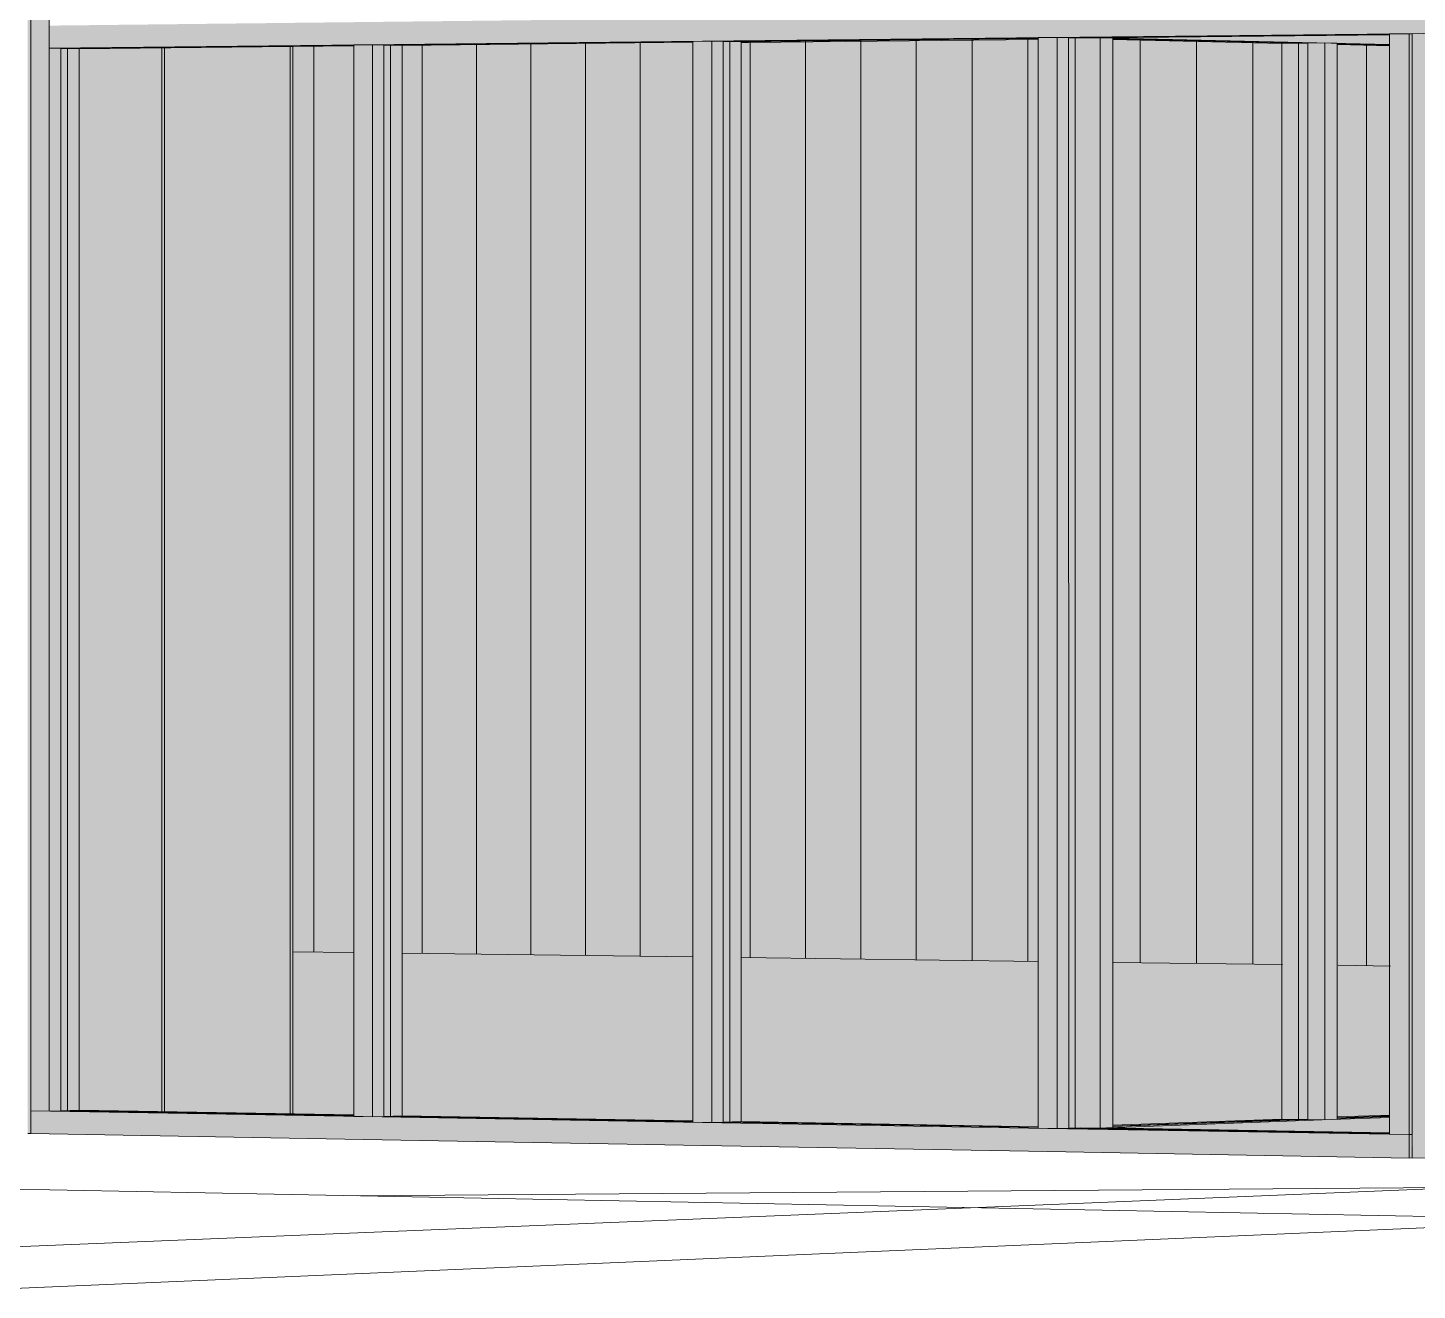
# Model space of a CAD drawing. Header units: inches. Extents: x 31155.6 to 31160.43, y 58.98 to 66.18.
# Drawn here: x 31156.1315 to 31156.1935, y 59.1293 to 59.1857 of the extents above; entities that cross this region are included whole.
import ezdxf

# ---------------------------------------------------------------- set-up
doc = ezdxf.new("R2010")
doc.units = ezdxf.units.IN
doc.header["$MEASUREMENT"] = 0
for name, color, linetype, lineweight in [('A-DOOR', 31, 'Continuous', 13), ('A-FLOR-OTLN', 90, 'Continuous', 9), ('A-GLAZ-CURT', 52, 'Continuous', 9), ('A-GLAZ-CWMG', 51, 'Continuous', 9), ('A-WALL-PATT', 111, 'Continuous', 13), ('Conc', 7, 'Continuous', 9), ('I-WALL', 2, 'Continuous', 13), ('L-SITE-WALL', 31, 'Continuous', 13), ('PAINT', 190, 'Continuous', 9), ('S-COLS', 52, 'Continuous', 9)]:
    doc.layers.add(name, color=color, linetype=linetype, lineweight=lineweight)

# ---------------------------------------------------------------- blocks, each defined once
blk = doc.blocks.new('FP_22-Looking North East')
at = {"layer": 'A-WALL-PATT', "lineweight": 9}
for p, q in [((31156.144269, 59.144435), (31156.144269, 59.184917)), ((31156.149098, 59.144372), (31156.149098, 59.184968)), ((31156.151522, 59.144341), (31156.151522, 59.184994)), ((31156.153954, 59.144309), (31156.153954, 59.18502)), ((31156.156393, 59.144277), (31156.156393, 59.185046)), ((31156.158838, 59.144246), (31156.158838, 59.185073)), ((31156.16375, 59.144182), (31156.16375, 59.185089)), ((31156.166216, 59.14415), (31156.166216, 59.18511)), ((31156.16869, 59.144118), (31156.16869, 59.185137)), ((31156.17117, 59.144086), (31156.17117, 59.185163)), ((31156.173658, 59.144053), (31156.173658, 59.18519)), ((31156.176152, 59.144021), (31156.176152, 59.185216)), ((31156.181163, 59.143956), (31156.181163, 59.185195)), ((31156.18368, 59.143923), (31156.18368, 59.185138)), ((31156.186203, 59.143891), (31156.186203, 59.18508)), ((31156.191272, 59.143825), (31156.191272, 59.184963))]:
    blk.add_line(p, q, dxfattribs=at)

msp = doc.modelspace()

# ---------------------------------------------------------------- hatches: boundary and pattern name
at = {"layer": 'A-DOOR'}
h = msp.add_hatch(color=256, dxfattribs=at)
h.paths.add_polyline_path([(31156.208865, 59.134963), (31156.208864, 59.185621), (31156.193319, 59.185453), (31156.193319, 59.136284), (31156.193357, 59.136278), (31156.193332, 59.135239), (31156.208865, 59.134963)], flags=0)
h.paths.add_polyline_path([(31156.207084, 59.137101), (31156.195072, 59.137301), (31156.195072, 59.183379), (31156.207083, 59.183493), (31156.207084, 59.145463)], flags=0)
at = {"layer": 'A-GLAZ-CURT', "transparency": 33554458}
for points in [[(31156.1923, 59.136321), (31156.1923, 59.185432), (31156.177974, 59.185278), (31156.177975, 59.136568), (31156.1923, 59.136321)], [(31156.146049, 59.137118), (31156.146049, 59.184937), (31156.132964, 59.184797), (31156.132964, 59.137343), (31156.141858, 59.13719)], [(31156.161194, 59.136857), (31156.161194, 59.185099), (31156.147396, 59.184951), (31156.147396, 59.137095), (31156.15934, 59.136889)], [(31156.176608, 59.136592), (31156.176608, 59.185264), (31156.16255, 59.185113), (31156.16255, 59.136834), (31156.176608, 59.136592)], [(31156.179954, 59.136635), (31156.188662, 59.136956), (31156.188662, 59.185038), (31156.179954, 59.185237), (31156.179954, 59.136955)]]:
    msp.add_hatch(color=256, dxfattribs=at).paths.add_polyline_path(points, flags=0)
h = msp.add_hatch(color=256, dxfattribs=at)
h.paths.add_polyline_path([(31156.189973, 59.137004), (31156.192305, 59.13709), (31156.192304, 59.184954), (31156.189972, 59.185008), (31156.189973, 59.137326)], flags=0)
h.paths.add_polyline_path([(31156.197506, 59.137282), (31156.198731, 59.137327), (31156.19873, 59.145458), (31156.198676, 59.145458), (31156.198676, 59.150253), (31156.19873, 59.150253), (31156.19873, 59.155048), (31156.198676, 59.155048), (31156.198676, 59.159843), (31156.19873, 59.159843), (31156.19873, 59.183402), (31156.195578, 59.183371), (31156.195579, 59.137314), (31156.196684, 59.137296)], flags=0)
at = {"layer": 'A-GLAZ-CWMG'}
for points in [[(31156.131627, 59.185304), (31156.132443, 59.185313), (31156.132444, 59.208422), (31156.131627, 59.208402), (31156.131627, 59.188614)], [(31156.192737, 59.185453), (31156.208722, 59.185625), (31156.208722, 59.18668), (31156.192737, 59.1865), (31156.192737, 59.186212)], [(31156.132443, 59.184808), (31156.146464, 59.184958), (31156.146464, 59.185977), (31156.132443, 59.185818)], [(31156.146464, 59.184958), (31156.161616, 59.18512), (31156.161616, 59.186148), (31156.146464, 59.185977)], [(31156.161616, 59.18512), (31156.177038, 59.185285), (31156.177038, 59.186322), (31156.161616, 59.186148)], [(31156.177038, 59.185285), (31156.192737, 59.185453), (31156.192737, 59.1865), (31156.177038, 59.186322), (31156.177038, 59.186213)], [(31156.189691, 59.185039), (31156.189691, 59.185379), (31156.18023, 59.185256), (31156.185561, 59.185134)], [(31156.192304, 59.184979), (31156.192304, 59.185407), (31156.189691, 59.185379), (31156.189691, 59.185039), (31156.189932, 59.185033)], [(31156.193176, 59.136278), (31156.193175, 59.185458), (31156.1923, 59.185449), (31156.1923, 59.136294)], [(31156.193176, 59.136278), (31156.193319, 59.136284), (31156.193319, 59.185455), (31156.193175, 59.185453), (31156.193176, 59.137301)], [(31156.132443, 59.137326), (31156.132443, 59.185313), (31156.131627, 59.185304), (31156.131627, 59.13734)], [(31156.132443, 59.137326), (31156.132964, 59.137343), (31156.132964, 59.184797), (31156.132443, 59.18478), (31156.132443, 59.13734)], [(31156.132964, 59.137343), (31156.133781, 59.137371), (31156.133781, 59.18478), (31156.132964, 59.18478), (31156.132964, 59.142814)], [(31156.146879, 59.137077), (31156.14688, 59.184963), (31156.146049, 59.184954), (31156.146049, 59.137091)], [(31156.146879, 59.137077), (31156.147396, 59.137095), (31156.147396, 59.184951), (31156.14688, 59.184958), (31156.146879, 59.137084)], [(31156.147396, 59.137095), (31156.148206, 59.137123), (31156.148206, 59.184934), (31156.147396, 59.184951), (31156.147396, 59.142815)], [(31156.162038, 59.136815), (31156.162038, 59.185125), (31156.161194, 59.185116), (31156.161194, 59.13683)], [(31156.162038, 59.136815), (31156.16255, 59.136834), (31156.16255, 59.185113), (31156.162038, 59.18512), (31156.162038, 59.136823)], [(31156.16255, 59.136834), (31156.163352, 59.136862), (31156.163352, 59.185096), (31156.16255, 59.185113), (31156.16255, 59.142816)], [(31156.177468, 59.136549), (31156.177468, 59.18529), (31156.176608, 59.185281), (31156.176608, 59.136564), (31156.17682, 59.13656)], [(31156.177468, 59.136549), (31156.177975, 59.136568), (31156.177974, 59.185278), (31156.177468, 59.185285), (31156.177468, 59.136557)], [(31156.177975, 59.136568), (31156.178516, 59.136588), (31156.178516, 59.185266), (31156.177974, 59.185278), (31156.177974, 59.145461)], [(31156.179377, 59.136573), (31156.179376, 59.185275), (31156.178516, 59.185266), (31156.178516, 59.136588)], [(31156.179377, 59.136573), (31156.179954, 59.136594), (31156.179953, 59.185262), (31156.179376, 59.185275), (31156.179377, 59.145461)], [(31156.187488, 59.185025), (31156.188319, 59.185045), (31156.179954, 59.185237), (31156.179954, 59.185197), (31156.185562, 59.185069)], [(31156.188662, 59.136956), (31156.188662, 59.185038), (31156.187488, 59.185025), (31156.187488, 59.136976)], [(31156.188662, 59.185038), (31156.188661, 59.185063), (31156.188319, 59.185045)], [(31156.18941, 59.136943), (31156.189409, 59.185045), (31156.188662, 59.185038), (31156.188662, 59.136956), (31156.188795, 59.136954)], [(31156.18941, 59.136943), (31156.189972, 59.136964), (31156.189972, 59.185032), (31156.189409, 59.185045), (31156.18941, 59.14546)], [(31156.192305, 59.184915), (31156.192304, 59.184954), (31156.189972, 59.185008), (31156.189973, 59.184968)], [(31156.192304, 59.184954), (31156.192304, 59.184979), (31156.189973, 59.185008)], [(31156.146464, 59.136065), (31156.146464, 59.137084), (31156.131627, 59.13734), (31156.131627, 59.13633), (31156.141858, 59.136148)], [(31156.161616, 59.135795), (31156.161616, 59.136823), (31156.146464, 59.137084), (31156.146464, 59.136065), (31156.15934, 59.135836)], [(31156.189691, 59.136407), (31156.189691, 59.136954), (31156.179629, 59.136582), (31156.181124, 59.136556)], [(31156.192304, 59.136361), (31156.192304, 59.13705), (31156.189691, 59.136954), (31156.189691, 59.136407), (31156.192304, 59.136361)], [(31156.177038, 59.13552), (31156.177038, 59.136557), (31156.161616, 59.136823), (31156.161616, 59.135795), (31156.17682, 59.135524)], [(31156.193176, 59.135232), (31156.193176, 59.136278), (31156.177038, 59.136557), (31156.177038, 59.13552)], [(31156.193176, 59.135232), (31156.193319, 59.135238), (31156.193319, 59.136284), (31156.193176, 59.136278), (31156.193176, 59.135238)]]:
    msp.add_hatch(color=256, dxfattribs=at).paths.add_polyline_path(points, flags=0)
at = {"layer": 'I-WALL'}
msp.add_hatch(color=256, dxfattribs=at).paths.add_polyline_path([(31156.163671, 59.185063), (31156.176613, 59.185201), (31156.176613, 59.185242), (31156.163353, 59.18507)], flags=0)
at = {"layer": 'L-SITE-WALL'}
h = msp.add_hatch(color=256, dxfattribs=at)
h.paths.add_polyline_path([(31156.131627, 59.209531), (31156.131627, 59.209412), (31156.132158, 59.209426), (31156.132158, 59.209504)], flags=0)
h.paths.add_polyline_path([(31156.131488, 59.136331), (31156.131627, 59.136335), (31156.131627, 59.209531), (31156.131488, 59.209538), (31156.131488, 59.137083)], flags=0)
h = msp.add_hatch(color=256, dxfattribs=at)
h.paths.add_polyline_path([(31156.134973, 59.13735), (31156.134974, 59.183819), (31156.134941, 59.183819), (31156.134941, 59.184792), (31156.133781, 59.18478), (31156.133781, 59.137371)], flags=0)
h.paths.add_polyline_path([(31156.133781, 59.186383), (31156.134941, 59.186396), (31156.134941, 59.187462), (31156.134974, 59.187462), (31156.134974, 59.208388), (31156.133781, 59.208338), (31156.133781, 59.186795)], flags=0)
at = {"layer": 'S-COLS'}
h = msp.add_hatch(color=256, dxfattribs=at)
h.paths.add_polyline_path([(31156.13747, 59.137307), (31156.13747, 59.184819), (31156.134974, 59.18478), (31156.134973, 59.13735), (31156.135606, 59.137339)], flags=0)
h.paths.add_polyline_path([(31156.134974, 59.186397), (31156.13747, 59.186426), (31156.13747, 59.208449), (31156.134974, 59.208388), (31156.134974, 59.187462)], flags=0)
h = msp.add_hatch(color=256, dxfattribs=at)
h.paths.add_polyline_path([(31156.137598, 59.137305), (31156.137598, 59.184821), (31156.13747, 59.184808), (31156.13747, 59.137307)], flags=0)
h.paths.add_polyline_path([(31156.13747, 59.186426), (31156.137598, 59.186427), (31156.137598, 59.208452), (31156.13747, 59.208449), (31156.13747, 59.187403)], flags=0)
h = msp.add_hatch(color=256, dxfattribs=at)
h.paths.add_polyline_path([(31156.143204, 59.137207), (31156.143204, 59.184882), (31156.141106, 59.184859), (31156.141106, 59.137243), (31156.141857, 59.13723)], flags=0)
h.paths.add_polyline_path([(31156.141857, 59.186478), (31156.143204, 59.186494), (31156.143204, 59.203918), (31156.141857, 59.203888), (31156.141857, 59.197341), (31156.141857, 59.197339), (31156.141857, 59.187403)], flags=0)
h = msp.add_hatch(color=256, dxfattribs=at)
h.paths.add_polyline_path([(31156.14333, 59.137205), (31156.14333, 59.184883), (31156.143204, 59.184882), (31156.143204, 59.137207)], flags=0)
h.paths.add_polyline_path([(31156.143204, 59.186494), (31156.14333, 59.186495), (31156.143331, 59.203921), (31156.143204, 59.203918), (31156.143204, 59.187403)], flags=0)
for points in [[(31156.140624, 59.137251), (31156.140624, 59.184854), (31156.137598, 59.184809), (31156.137598, 59.137304)], [(31156.141106, 59.137243), (31156.141106, 59.184859), (31156.140624, 59.184854), (31156.140624, 59.137251), (31156.141105, 59.137243)]]:
    msp.add_hatch(color=256, dxfattribs=at).paths.add_polyline_path(points, flags=0)

# ---------------------------------------------------------------- linework, layer by layer
at = {"layer": 'A-DOOR'}
for p, q in [((31156.193319, 59.135238), (31156.193319, 59.185455)), ((31156.208865, 59.13496), (31156.193319, 59.135238))]:
    msp.add_line(p, q, dxfattribs=at)
at = {"layer": 'A-FLOR-OTLN'}
for q in [(31156.146208, 59.133541), (31156.173594, 59.133012)]:
    msp.add_line((31156.195619, 59.133915), q, dxfattribs=at)
at = {"layer": 'A-GLAZ-CURT'}
for p, q in [((31156.1923, 59.185432), (31156.177974, 59.185278)), ((31156.178263, 59.185272), (31156.1923, 59.185422)), ((31156.146049, 59.184937), (31156.132964, 59.184797)), ((31156.132964, 59.184797), (31156.132964, 59.137343)), ((31156.133261, 59.184791), (31156.132964, 59.184797)), ((31156.133261, 59.184791), (31156.146049, 59.184927)), ((31156.133261, 59.137354), (31156.133261, 59.184791)), ((31156.161194, 59.185099), (31156.147396, 59.184951)), ((31156.147396, 59.184951), (31156.147396, 59.137095)), ((31156.14769, 59.184945), (31156.147396, 59.184951)), ((31156.14769, 59.184945), (31156.161194, 59.185089)), ((31156.14769, 59.137105), (31156.14769, 59.184945)), ((31156.176608, 59.185264), (31156.16255, 59.185113)), ((31156.16255, 59.185113), (31156.16255, 59.136834)), ((31156.162842, 59.185107), (31156.16255, 59.185113)), ((31156.162842, 59.185107), (31156.176608, 59.185254)), ((31156.162842, 59.136844), (31156.162842, 59.185107)), ((31156.177974, 59.185278), (31156.177975, 59.136568)), ((31156.178263, 59.185272), (31156.177974, 59.185278)), ((31156.178264, 59.136579), (31156.178263, 59.185272)), ((31156.188662, 59.185038), (31156.179954, 59.185237)), ((31156.179954, 59.185222), (31156.188235, 59.185033)), ((31156.188235, 59.185033), (31156.188662, 59.185038)), ((31156.188235, 59.185033), (31156.188235, 59.136963)), ((31156.188662, 59.136956), (31156.188662, 59.185038)), ((31156.192304, 59.184954), (31156.189972, 59.185008)), ((31156.189972, 59.184993), (31156.192304, 59.18494)), ((31156.132964, 59.137343), (31156.133261, 59.137354)), ((31156.132964, 59.137343), (31156.146049, 59.137118)), ((31156.146049, 59.137133), (31156.133261, 59.137354)), ((31156.147396, 59.137095), (31156.14769, 59.137105)), ((31156.147396, 59.137095), (31156.161194, 59.136857)), ((31156.161194, 59.136873), (31156.14769, 59.137105)), ((31156.188235, 59.136963), (31156.179954, 59.136658)), ((31156.179954, 59.136635), (31156.188662, 59.136956)), ((31156.188235, 59.136963), (31156.188662, 59.136956)), ((31156.192305, 59.137113), (31156.189973, 59.137027)), ((31156.189973, 59.137004), (31156.192305, 59.13709)), ((31156.16255, 59.136834), (31156.162842, 59.136844)), ((31156.16255, 59.136834), (31156.176608, 59.136592)), ((31156.176608, 59.136607), (31156.162842, 59.136844)), ((31156.177975, 59.136568), (31156.178264, 59.136579)), ((31156.177975, 59.136568), (31156.1923, 59.136321)), ((31156.1923, 59.136337), (31156.178264, 59.136579))]:
    msp.add_line(p, q, dxfattribs=at)
at = {"layer": 'A-GLAZ-CWMG'}
for p, q in [((31156.131627, 59.208402), (31156.131627, 59.185304)), ((31156.132443, 59.185313), (31156.132444, 59.208422)), ((31156.132443, 59.184808), (31156.132443, 59.185818)), ((31156.177038, 59.185285), (31156.192737, 59.185453)), ((31156.179629, 59.185269), (31156.1923, 59.185405)), ((31156.1923, 59.185449), (31156.193175, 59.185458)), ((31156.1923, 59.185449), (31156.1923, 59.136294)), ((31156.192737, 59.185453), (31156.208722, 59.185625)), ((31156.193175, 59.185458), (31156.193319, 59.185455)), ((31156.193176, 59.136278), (31156.193175, 59.185458)), ((31156.131627, 59.185304), (31156.131627, 59.13734)), ((31156.132443, 59.137326), (31156.132443, 59.185313)), ((31156.132443, 59.184808), (31156.146464, 59.184958)), ((31156.132964, 59.184797), (31156.132443, 59.184808)), ((31156.133781, 59.18478), (31156.132964, 59.184797)), ((31156.133781, 59.18478), (31156.146049, 59.184911)), ((31156.133781, 59.137371), (31156.133781, 59.184806)), ((31156.146049, 59.184954), (31156.14688, 59.184963)), ((31156.146049, 59.184954), (31156.146049, 59.137091)), ((31156.146464, 59.184958), (31156.161616, 59.18512)), ((31156.146879, 59.137077), (31156.14688, 59.184963)), ((31156.14688, 59.184963), (31156.147396, 59.184951)), ((31156.147396, 59.184951), (31156.148206, 59.184934)), ((31156.148206, 59.184934), (31156.161194, 59.185073)), ((31156.148206, 59.184934), (31156.148206, 59.137123)), ((31156.161194, 59.185116), (31156.162038, 59.185125)), ((31156.161194, 59.185116), (31156.161194, 59.13683)), ((31156.161616, 59.18512), (31156.177038, 59.185285)), ((31156.162038, 59.185125), (31156.16255, 59.185113)), ((31156.162038, 59.136815), (31156.162038, 59.185125)), ((31156.16255, 59.185113), (31156.163352, 59.185096)), ((31156.163352, 59.185096), (31156.176608, 59.185237)), ((31156.163352, 59.185096), (31156.163352, 59.136862)), ((31156.176608, 59.185281), (31156.177468, 59.18529)), ((31156.176608, 59.185281), (31156.176608, 59.136564)), ((31156.177468, 59.18529), (31156.177974, 59.185278)), ((31156.177468, 59.136549), (31156.177468, 59.18529)), ((31156.177974, 59.185278), (31156.178516, 59.185266)), ((31156.178516, 59.185266), (31156.179376, 59.185275)), ((31156.178516, 59.185266), (31156.179376, 59.185275)), ((31156.179376, 59.185275), (31156.189691, 59.185039)), ((31156.179376, 59.185275), (31156.179953, 59.185262)), ((31156.179376, 59.185275), (31156.179377, 59.136573)), ((31156.179954, 59.136594), (31156.179953, 59.185262)), ((31156.179954, 59.185197), (31156.187488, 59.185025)), ((31156.187488, 59.185025), (31156.188662, 59.185038)), ((31156.187488, 59.185025), (31156.187488, 59.136976)), ((31156.188662, 59.185038), (31156.189409, 59.185045)), ((31156.189409, 59.185045), (31156.189972, 59.185032)), ((31156.189409, 59.185045), (31156.18941, 59.136943)), ((31156.189691, 59.185039), (31156.192304, 59.184979)), ((31156.189972, 59.136964), (31156.189972, 59.185032)), ((31156.189973, 59.184968), (31156.192305, 59.184915)), ((31156.131627, 59.13633), (31156.131627, 59.13734)), ((31156.146464, 59.137084), (31156.131627, 59.13734)), ((31156.132443, 59.137326), (31156.131627, 59.13734)), ((31156.132964, 59.137343), (31156.132443, 59.137326)), ((31156.133781, 59.137371), (31156.132964, 59.137343)), ((31156.146049, 59.13716), (31156.133781, 59.137371)), ((31156.146879, 59.137077), (31156.146049, 59.137091)), ((31156.161616, 59.136823), (31156.146464, 59.137084)), ((31156.147396, 59.137095), (31156.146879, 59.137077)), ((31156.148206, 59.137123), (31156.147396, 59.137095)), ((31156.161194, 59.1369), (31156.148206, 59.137123)), ((31156.189691, 59.136954), (31156.179377, 59.136573)), ((31156.187488, 59.136976), (31156.179954, 59.136699)), ((31156.188662, 59.136956), (31156.187488, 59.136976)), ((31156.18941, 59.136943), (31156.188662, 59.136956)), ((31156.189972, 59.136964), (31156.18941, 59.136943)), ((31156.192304, 59.13705), (31156.189691, 59.136954)), ((31156.192305, 59.137153), (31156.189973, 59.137067)), ((31156.131627, 59.13633), (31156.146464, 59.136065)), ((31156.162038, 59.136815), (31156.161194, 59.13683)), ((31156.177038, 59.136557), (31156.161616, 59.136823)), ((31156.16255, 59.136834), (31156.162038, 59.136815)), ((31156.163352, 59.136862), (31156.16255, 59.136834)), ((31156.176608, 59.136634), (31156.163352, 59.136862)), ((31156.177468, 59.136549), (31156.176608, 59.136564)), ((31156.193176, 59.136278), (31156.177038, 59.136557)), ((31156.177975, 59.136568), (31156.177468, 59.136549)), ((31156.178516, 59.136588), (31156.177975, 59.136568)), ((31156.179377, 59.136573), (31156.178516, 59.136588)), ((31156.179377, 59.136573), (31156.178516, 59.136588)), ((31156.179954, 59.136594), (31156.179377, 59.136573)), ((31156.192301, 59.136364), (31156.179629, 59.136582)), ((31156.146464, 59.136065), (31156.161616, 59.135795)), ((31156.161616, 59.135795), (31156.177038, 59.13552)), ((31156.193176, 59.136278), (31156.1923, 59.136294)), ((31156.193319, 59.136284), (31156.193176, 59.136278)), ((31156.193319, 59.136284), (31156.193176, 59.136278)), ((31156.193176, 59.136278), (31156.193176, 59.135232)), ((31156.177038, 59.13552), (31156.193176, 59.135232)), ((31156.193176, 59.135232), (31156.193319, 59.135238))]:
    msp.add_line(p, q, dxfattribs=at)
at = {"layer": 'Conc'}
msp.add_line((31156.26127, 59.131319), (31155.599173, 59.144107), dxfattribs=at)
at = {"layer": 'I-WALL'}
for p in [(31156.163353, 59.18507), (31156.176613, 59.185201)]:
    msp.add_line(p, (31156.163671, 59.185063), dxfattribs=at)
at = {"layer": 'L-SITE-WALL'}
for p, q in [((31156.143309, 59.144447), (31156.146031, 59.144412)), ((31156.14819, 59.144384), (31156.161196, 59.144215)), ((31156.163358, 59.144187), (31156.176633, 59.144015)), ((31156.179983, 59.143971), (31156.187525, 59.143874)), ((31156.190013, 59.143841), (31156.192347, 59.143811)), ((31156.131627, 59.136335), (31156.131488, 59.136331))]:
    msp.add_line(p, q, dxfattribs=at)
at = {"layer": 'PAINT'}
for p, q in [((31156.099564, 59.129978), (31156.173593, 59.133012)), ((31156.129124, 59.129328), (31156.201869, 59.132466))]:
    msp.add_line(p, q, dxfattribs=at)
at = {"layer": 'S-COLS'}
for p, q in [((31156.13747, 59.184819), (31156.13747, 59.137307)), ((31156.137598, 59.184821), (31156.137598, 59.137305)), ((31156.143204, 59.184882), (31156.143204, 59.137207)), ((31156.14333, 59.137205), (31156.14333, 59.184883))]:
    msp.add_line(p, q, dxfattribs=at)

# ---------------------------------------------------------------- block references
at = {"layer": 'L-SITE-WALL', "lineweight": 9}
msp.add_blockref('FP_22-Looking North East', (0, 0), dxfattribs=at)

doc.saveas('drawing.dxf')
